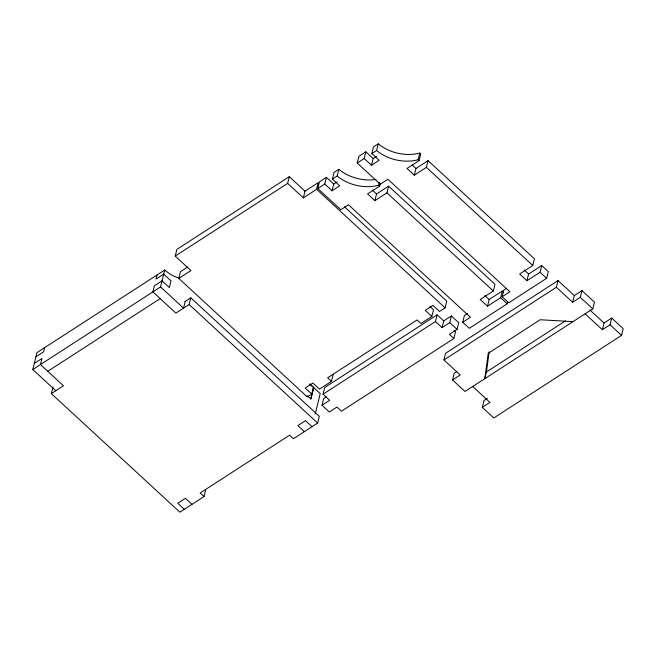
<?xml version="1.0" encoding="UTF-8"?>
<svg xmlns="http://www.w3.org/2000/svg" width="656" height="656" viewBox="0 0 656 656"><rect width="100%" height="100%" fill="white"/><g stroke="black" fill="none" stroke-linecap="round" stroke-linejoin="round"><path stroke-width="0.98" d="M489.171 351.723L486.457 371.977L484.792 378.684L488.195 353.363L540.167 319.751L573.032 321.62M55.809 390.746L32.8 369.517L36.982 352.616L164.722 270.01A38.237 20 57.1 0 0 179.318 278.046M44.649 347.655L43.624 351.788L35.965 356.741M205.672 489.843L204.016 496.551L179.842 512.18L51.348 393.633L53.005 386.925M157.063 274.962L156.038 279.095L163.705 274.134L171.003 280.875L169.346 287.582L162.04 280.842L154.381 285.795L152.873 291.871L175.882 313.101L189.141 304.523L190.798 297.816L319.3 416.371L317.635 423.079L293.462 438.708L289.616 435.158L200.17 493L204.016 496.551M32.8 369.517L160.54 286.918L164.722 270.01M309.771 384.014L313.42 387.376L311.756 394.084L307.303 396.97L178.801 278.415L190.929 270.575L175.226 256.086L176.882 249.378L289.296 176.685L304.999 191.175L303.343 197.882L287.64 183.393L289.296 176.685M178.801 278.415L180.466 271.707L187.739 267.008M185.205 301.432L183.549 308.14L160.54 286.918M303.343 197.882L316.602 189.305L318.258 182.598L304.999 191.175M507.678 301.883L507.203 303.802L469.311 328.303L462.742 322.244L470.418 317.283L348.492 204.787L340.817 209.748L317.807 188.526L319.464 181.827L326.417 177.333L333.724 184.074L332.067 190.773L324.761 184.033L326.417 177.333M332.067 190.773L339.742 185.804L332.436 179.063L334.093 172.372L338.816 169.314A38.237 29.249 13.9 0 0 376.044 179.449M332.436 179.063L337.159 176.013L338.816 169.314M371.493 165.271L379.168 160.302L371.87 153.57L373.526 146.87L378.25 143.82A38.237 29.249 13.9 0 0 419.799 153.053L420.742 153.922L419.086 160.622L406.999 168.436L414.305 175.177L415.961 168.477L428.048 160.663L534.427 258.808L532.77 265.508L519.642 273.995L526.932 280.719L528.597 274.028L541.717 265.541L548.293 271.6L546.637 278.3L508.744 302.801L502.176 296.75L509.851 291.781L387.926 179.285L380.25 184.254L357.241 163.024L358.898 156.333L365.851 151.831L373.157 158.572L371.493 165.271L364.195 158.531L365.851 151.831M310.821 398.987L313.658 387.524L310.821 398.987L307.172 395.625M371.87 153.57L376.593 150.511L378.25 143.82M315.175 414.034L320.235 393.592L310.017 384.162M454.034 330.419L455.535 331.805L453.87 338.512L341.464 411.205L336.963 407.056L329.304 412.009L321.998 405.269L329.665 400.316L323.047 394.215L324.704 387.507L437.117 314.814L443.735 320.915L442.07 327.623L435.461 321.522L437.117 314.814M321.998 405.269L323.654 398.561L326.212 396.913M380.365 183.254L379.652 186.124L367.565 193.938L374.871 200.679L376.528 193.979L388.614 186.165L494.993 284.31L493.337 291.002L480.208 299.489L487.506 306.221L500.626 297.734L502.283 291.034L503.742 292.387M379.652 186.124L378.709 185.246L379.422 182.376M311.756 394.084L305.196 388.024L312.855 383.071L319.423 389.131L331.477 381.333L333.133 374.633M374.871 200.679L386.958 192.856L388.614 186.165M419.086 160.622L418.143 159.744L419.799 153.053M414.305 175.177L426.392 167.362L428.048 160.663M331.477 381.333L327.631 377.79L417.077 319.948L420.922 323.49L431.837 316.438L433.493 309.73L429.852 306.36M431.837 316.438L425.268 310.378L432.935 305.425L439.495 311.477L445.096 307.861L446.752 301.153L344.556 206.87M442.07 327.623L449.737 322.662L451.394 315.962L458.7 322.703L457.043 329.402L449.376 334.363L453.87 338.512M574.287 295.577L581.954 290.624L594.443 302.145L592.786 308.853L465.022 391.468L452.533 379.939L460.217 374.97L443.948 359.964L445.613 353.264L558.018 280.571L574.287 295.577L572.631 302.268L556.362 287.271L558.018 280.571M462.742 322.244L464.399 315.552L467.81 313.347M452.533 379.939L454.19 373.239L456.756 371.583M487.506 306.221L489.163 299.521L502.283 291.034M502.176 296.75L503.833 290.05L506.391 288.402M585.119 313.806L602.372 329.722L604.037 323.023L611.695 318.062L623.2 328.681L621.544 335.38L493.804 417.987L482.299 407.376L483.956 400.668L487.367 398.463M526.932 280.719L540.06 272.232L541.717 265.541M572.631 302.268L580.298 297.316L581.954 290.624M602.372 329.722L610.039 324.769L611.695 318.062M175.226 256.086L287.64 183.393M34.301 363.449L41.968 358.488L40.467 364.564L63.468 385.794L51.348 393.633M317.807 188.526L324.761 184.033M357.241 163.024L364.195 158.531M333.724 184.074L337.135 181.868M373.157 158.572L376.569 156.366M47.765 371.304L160.179 298.611M185 301.571L190.798 297.816M323.047 394.215L435.461 321.522M443.735 320.915L451.394 315.962M443.948 359.964L556.362 287.271M485.522 372.583L565.324 320.973M482.299 407.376L489.958 402.415L472.705 386.499M610.039 324.769L621.544 335.38M589.777 309.87L604.037 323.023M426.392 167.362L532.77 265.508M540.06 272.232L546.637 278.3M412.312 165.107L415.961 168.477M524.218 269.985L528.597 274.028M386.958 192.856L493.337 291.002M500.626 297.734L507.203 303.802M372.149 189.937L376.528 193.979M484.784 295.487L489.163 299.521M316.602 189.305L445.096 307.861M449.737 322.662L457.043 329.402M189.141 304.523L317.635 423.079M312.043 426.695L305.475 420.635L297.816 425.596L304.376 431.648M191.962 504.341L185.402 498.289L177.735 503.242L184.303 509.302M580.298 297.316L592.786 308.853M418.143 159.744A38.237 29.249 13.9 0 1 376.593 150.511M378.709 185.246A38.237 29.249 13.9 0 1 337.159 176.013"/></g></svg>
